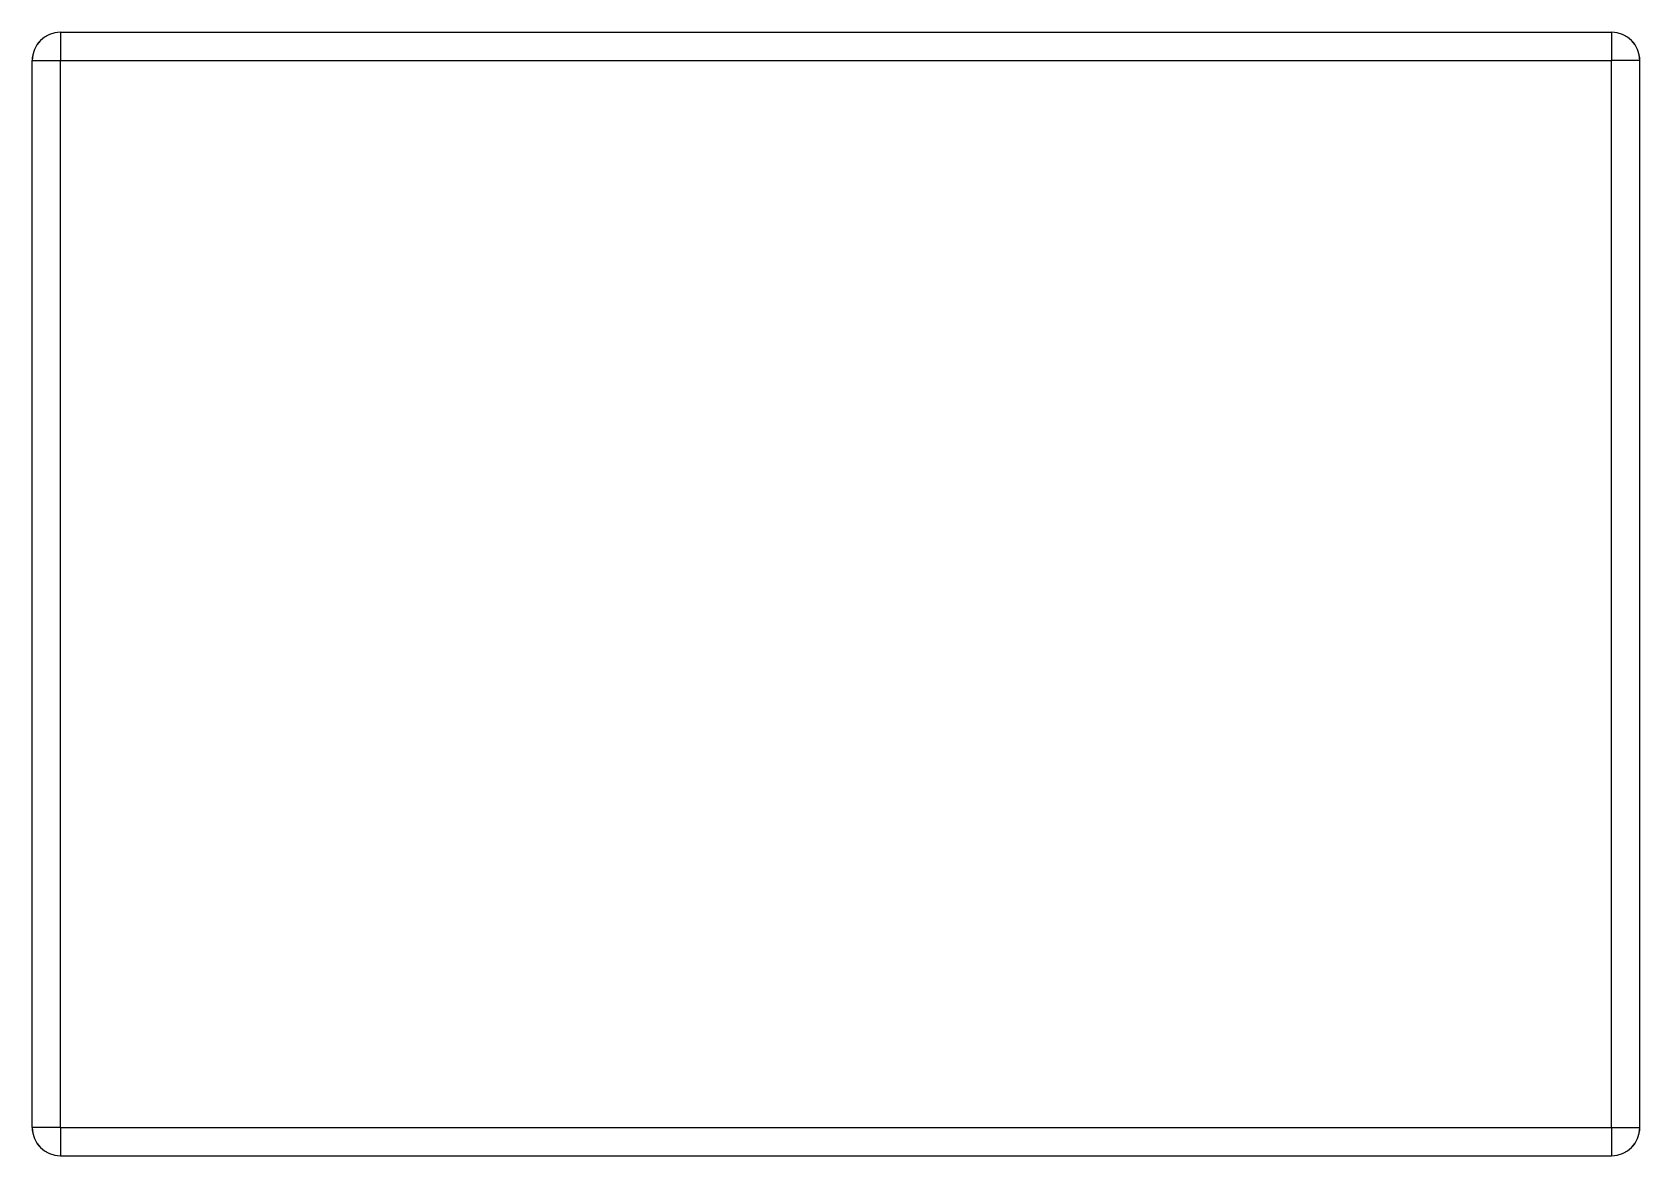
# Model space of a CAD drawing. Header units: millimetres. Extents: x -85 to 85, y -59 to 59.
import ezdxf

# ---------------------------------------------------------------- set-up
doc = ezdxf.new("R2010")
doc.units = ezdxf.units.MM
doc.linetypes.add('ACAD_ISO02W100', pattern=[15, 12, -3])
doc.layers.add('HIDDEN', color=7, linetype='ACAD_ISO02W100', lineweight=13)
doc.layers.add('VISIBLE', color=7, linetype='Continuous', lineweight=25)

msp = doc.modelspace()

# ---------------------------------------------------------------- linework, layer by layer
at = {"layer": 'HIDDEN'}
for p, q in [((-82, 59.4), (82, 59.4)), ((-85, -56.4), (-85, 56.4)), ((-82, -56.4), (-82, 56.4)), ((-82, 56.4), (82, 56.4)), ((82, -56.4), (82, 56.4)), ((85, -56.4), (85, 56.4)), ((-82, -56.4), (82, -56.4)), ((-82, -59.4), (82, -59.4))]:
    msp.add_line(p, q, dxfattribs=at)
for centre, start, end in [((-82, 56.4), 90, 180), ((-82, 56.4), 90, 180), ((82, 56.4), 0, 90), ((82, 56.4), 0, 90), ((-82, -56.4), 180, 270), ((-82, -56.4), 180, 270), ((82, -56.4), -90, 0), ((82, -56.4), -90, 0)]:
    msp.add_arc(centre, 3, start, end, dxfattribs=at)
for points in [[(-82, 56.4), (-82, 56.74), (-82, 57.07), (-82, 57.23), (-82, 57.39), (-82, 57.55), (-82, 57.7), (-82, 57.85), (-82, 58), (-82, 58.13), (-82, 58.27), (-82, 58.4), (-82, 58.52), (-82, 58.63), (-82, 58.75), (-82, 58.84), (-82, 58.94), (-82, 59.02), (-82, 59.1), (-82, 59.17), (-82, 59.23), (-82, 59.28), (-82, 59.32), (-82, 59.35), (-82, 59.38), (-82, 59.39), (-82, 59.4)], [(82, 56.4), (82, 56.74), (82, 57.07), (82, 57.23), (82, 57.39), (82, 57.55), (82, 57.7), (82, 57.85), (82, 58), (82, 58.13), (82, 58.27), (82, 58.4), (82, 58.52), (82, 58.63), (82, 58.75), (82, 58.84), (82, 58.94), (82, 59.02), (82, 59.1), (82, 59.17), (82, 59.23), (82, 59.28), (82, 59.32), (82, 59.35), (82, 59.38), (82, 59.39), (82, 59.4)], [(-82, 56.4), (-82.34, 56.4), (-82.67, 56.4), (-82.83, 56.4), (-82.99, 56.4), (-83.15, 56.4), (-83.3, 56.4), (-83.45, 56.4), (-83.6, 56.4), (-83.73, 56.4), (-83.87, 56.4), (-84, 56.4), (-84.12, 56.4), (-84.23, 56.4), (-84.35, 56.4), (-84.44, 56.4), (-84.54, 56.4), (-84.62, 56.4), (-84.7, 56.4), (-84.77, 56.4), (-84.83, 56.4), (-84.88, 56.4), (-84.92, 56.4), (-84.95, 56.4), (-84.98, 56.4), (-84.99, 56.4), (-85, 56.4)], [(82, 56.4), (82.34, 56.4), (82.67, 56.4), (82.83, 56.4), (82.99, 56.4), (83.15, 56.4), (83.3, 56.4), (83.45, 56.4), (83.6, 56.4), (83.73, 56.4), (83.87, 56.4), (84, 56.4), (84.12, 56.4), (84.23, 56.4), (84.35, 56.4), (84.44, 56.4), (84.54, 56.4), (84.62, 56.4), (84.7, 56.4), (84.77, 56.4), (84.83, 56.4), (84.88, 56.4), (84.92, 56.4), (84.95, 56.4), (84.98, 56.4), (84.99, 56.4), (85, 56.4)], [(-82, -56.4), (-82.34, -56.4), (-82.67, -56.4), (-82.83, -56.4), (-82.99, -56.4), (-83.15, -56.4), (-83.3, -56.4), (-83.45, -56.4), (-83.6, -56.4), (-83.73, -56.4), (-83.87, -56.4), (-84, -56.4), (-84.12, -56.4), (-84.23, -56.4), (-84.35, -56.4), (-84.44, -56.4), (-84.54, -56.4), (-84.62, -56.4), (-84.7, -56.4), (-84.77, -56.4), (-84.83, -56.4), (-84.88, -56.4), (-84.92, -56.4), (-84.95, -56.4), (-84.98, -56.4), (-84.99, -56.4), (-85, -56.4)], [(-82, -56.4), (-82, -56.74), (-82, -57.07), (-82, -57.23), (-82, -57.39), (-82, -57.55), (-82, -57.7), (-82, -57.85), (-82, -58), (-82, -58.13), (-82, -58.27), (-82, -58.4), (-82, -58.52), (-82, -58.63), (-82, -58.75), (-82, -58.84), (-82, -58.94), (-82, -59.02), (-82, -59.1), (-82, -59.17), (-82, -59.23), (-82, -59.28), (-82, -59.32), (-82, -59.35), (-82, -59.38), (-82, -59.39), (-82, -59.4)], [(82, -56.4), (82, -56.74), (82, -57.07), (82, -57.23), (82, -57.39), (82, -57.55), (82, -57.7), (82, -57.85), (82, -58), (82, -58.13), (82, -58.27), (82, -58.4), (82, -58.52), (82, -58.63), (82, -58.75), (82, -58.84), (82, -58.94), (82, -59.02), (82, -59.1), (82, -59.17), (82, -59.23), (82, -59.28), (82, -59.32), (82, -59.35), (82, -59.38), (82, -59.39), (82, -59.4)], [(82, -56.4), (82.34, -56.4), (82.67, -56.4), (82.83, -56.4), (82.99, -56.4), (83.15, -56.4), (83.3, -56.4), (83.45, -56.4), (83.6, -56.4), (83.73, -56.4), (83.87, -56.4), (84, -56.4), (84.12, -56.4), (84.23, -56.4), (84.35, -56.4), (84.44, -56.4), (84.54, -56.4), (84.62, -56.4), (84.7, -56.4), (84.77, -56.4), (84.83, -56.4), (84.88, -56.4), (84.92, -56.4), (84.95, -56.4), (84.98, -56.4), (84.99, -56.4), (85, -56.4)]]:
    msp.add_open_spline(points, degree=2, knots=[0, 0, 0, 0.142857, 0.142857, 0.214286, 0.214286, 0.285714, 0.285714, 0.357143, 0.357143, 0.428571, 0.428571, 0.5, 0.5, 0.571429, 0.571429, 0.642857, 0.642857, 0.714286, 0.714286, 0.785714, 0.785714, 0.857143, 0.857143, 0.928571, 0.928571, 1, 1, 1], dxfattribs=at)
at = {"layer": 'VISIBLE'}
for p, q in [((-82, 59.4), (82, 59.4)), ((-85, -56.4), (-85, 56.4)), ((-82, -56.4), (-82, 56.4)), ((-82, 56.4), (82, 56.4)), ((82, -56.4), (82, 56.4)), ((85, -56.4), (85, 56.4)), ((-82, -56.4), (82, -56.4)), ((-82, -59.4), (82, -59.4))]:
    msp.add_line(p, q, dxfattribs=at)
for centre, start, end in [((-82, 56.4), 450, 540), ((-82, 56.4), 450, 540), ((82, 56.4), -360, -270), ((82, 56.4), -360, -270), ((-82, -56.4), 180, 270), ((-82, -56.4), 180, 270), ((82, -56.4), -90, 0), ((82, -56.4), -90, 0)]:
    msp.add_arc(centre, 3, start, end, dxfattribs=at)
for points, knots in [([(-82, 59.4), (-82, 59.39), (-82, 59.38), (-82, 59.35), (-82, 59.32), (-82, 59.28), (-82, 59.23), (-82, 59.17), (-82, 59.1), (-82, 59.02), (-82, 58.94), (-82, 58.84), (-82, 58.75), (-82, 58.63), (-82, 58.52), (-82, 58.4), (-82, 58.27), (-82, 58.13), (-82, 58), (-82, 57.85), (-82, 57.7), (-82, 57.55), (-82, 57.39), (-82, 57.23), (-82, 57.07), (-82, 56.74), (-82, 56.4)], [0, 0, 0, 0.071429, 0.071429, 0.142857, 0.142857, 0.214286, 0.214286, 0.285714, 0.285714, 0.357143, 0.357143, 0.428571, 0.428571, 0.5, 0.5, 0.571429, 0.571429, 0.642857, 0.642857, 0.714286, 0.714286, 0.785714, 0.785714, 0.857143, 0.857143, 1, 1, 1]), ([(82, 59.4), (82, 59.39), (82, 59.38), (82, 59.35), (82, 59.32), (82, 59.28), (82, 59.23), (82, 59.17), (82, 59.1), (82, 59.02), (82, 58.94), (82, 58.84), (82, 58.75), (82, 58.63), (82, 58.52), (82, 58.4), (82, 58.27), (82, 58.13), (82, 58), (82, 57.85), (82, 57.7), (82, 57.55), (82, 57.39), (82, 57.23), (82, 57.07), (82, 56.74), (82, 56.4)], [0, 0, 0, 0.071429, 0.071429, 0.142857, 0.142857, 0.214286, 0.214286, 0.285714, 0.285714, 0.357143, 0.357143, 0.428571, 0.428571, 0.5, 0.5, 0.571429, 0.571429, 0.642857, 0.642857, 0.714286, 0.714286, 0.785714, 0.785714, 0.857143, 0.857143, 1, 1, 1]), ([(-85, 56.4), (-84.99, 56.4), (-84.98, 56.4), (-84.95, 56.4), (-84.92, 56.4), (-84.88, 56.4), (-84.83, 56.4), (-84.77, 56.4), (-84.7, 56.4), (-84.62, 56.4), (-84.54, 56.4), (-84.44, 56.4), (-84.35, 56.4), (-84.23, 56.4), (-84.12, 56.4), (-84, 56.4), (-83.87, 56.4), (-83.73, 56.4), (-83.6, 56.4), (-83.45, 56.4), (-83.3, 56.4), (-83.15, 56.4), (-82.99, 56.4), (-82.83, 56.4), (-82.67, 56.4), (-82.34, 56.4), (-82, 56.4)], [0, 0, 0, 0.1122, 0.1122, 0.224399, 0.224399, 0.336599, 0.336599, 0.448799, 0.448799, 0.560999, 0.560999, 0.673198, 0.673198, 0.785398, 0.785398, 0.897598, 0.897598, 1.009798, 1.009798, 1.121997, 1.121997, 1.234197, 1.234197, 1.346397, 1.346397, 1.570796, 1.570796, 1.570796]), ([(85, 56.4), (84.99, 56.4), (84.98, 56.4), (84.95, 56.4), (84.92, 56.4), (84.88, 56.4), (84.83, 56.4), (84.77, 56.4), (84.7, 56.4), (84.62, 56.4), (84.54, 56.4), (84.44, 56.4), (84.35, 56.4), (84.23, 56.4), (84.12, 56.4), (84, 56.4), (83.87, 56.4), (83.73, 56.4), (83.6, 56.4), (83.45, 56.4), (83.3, 56.4), (83.15, 56.4), (82.99, 56.4), (82.83, 56.4), (82.67, 56.4), (82.34, 56.4), (82, 56.4)], [0, 0, 0, 0.1122, 0.1122, 0.224399, 0.224399, 0.336599, 0.336599, 0.448799, 0.448799, 0.560999, 0.560999, 0.673198, 0.673198, 0.785398, 0.785398, 0.897598, 0.897598, 1.009798, 1.009798, 1.121997, 1.121997, 1.234197, 1.234197, 1.346397, 1.346397, 1.570796, 1.570796, 1.570796]), ([(-82, -56.4), (-82.34, -56.4), (-82.67, -56.4), (-82.83, -56.4), (-82.99, -56.4), (-83.15, -56.4), (-83.3, -56.4), (-83.45, -56.4), (-83.6, -56.4), (-83.73, -56.4), (-83.87, -56.4), (-84, -56.4), (-84.12, -56.4), (-84.23, -56.4), (-84.35, -56.4), (-84.44, -56.4), (-84.54, -56.4), (-84.62, -56.4), (-84.7, -56.4), (-84.77, -56.4), (-84.83, -56.4), (-84.88, -56.4), (-84.92, -56.4), (-84.95, -56.4), (-84.98, -56.4), (-84.99, -56.4), (-85, -56.4)], [0, 0, 0, 0.142857, 0.142857, 0.214286, 0.214286, 0.285714, 0.285714, 0.357143, 0.357143, 0.428571, 0.428571, 0.5, 0.5, 0.571429, 0.571429, 0.642857, 0.642857, 0.714286, 0.714286, 0.785714, 0.785714, 0.857143, 0.857143, 0.928571, 0.928571, 1, 1, 1]), ([(-82, -56.4), (-82, -56.74), (-82, -57.07), (-82, -57.23), (-82, -57.39), (-82, -57.55), (-82, -57.7), (-82, -57.85), (-82, -58), (-82, -58.13), (-82, -58.27), (-82, -58.4), (-82, -58.52), (-82, -58.63), (-82, -58.75), (-82, -58.84), (-82, -58.94), (-82, -59.02), (-82, -59.1), (-82, -59.17), (-82, -59.23), (-82, -59.28), (-82, -59.32), (-82, -59.35), (-82, -59.38), (-82, -59.39), (-82, -59.4)], [0, 0, 0, 0.142857, 0.142857, 0.214286, 0.214286, 0.285714, 0.285714, 0.357143, 0.357143, 0.428571, 0.428571, 0.5, 0.5, 0.571429, 0.571429, 0.642857, 0.642857, 0.714286, 0.714286, 0.785714, 0.785714, 0.857143, 0.857143, 0.928571, 0.928571, 1, 1, 1]), ([(82, -56.4), (82, -56.74), (82, -57.07), (82, -57.23), (82, -57.39), (82, -57.55), (82, -57.7), (82, -57.85), (82, -58), (82, -58.13), (82, -58.27), (82, -58.4), (82, -58.52), (82, -58.63), (82, -58.75), (82, -58.84), (82, -58.94), (82, -59.02), (82, -59.1), (82, -59.17), (82, -59.23), (82, -59.28), (82, -59.32), (82, -59.35), (82, -59.38), (82, -59.39), (82, -59.4)], [0, 0, 0, 0.142857, 0.142857, 0.214286, 0.214286, 0.285714, 0.285714, 0.357143, 0.357143, 0.428571, 0.428571, 0.5, 0.5, 0.571429, 0.571429, 0.642857, 0.642857, 0.714286, 0.714286, 0.785714, 0.785714, 0.857143, 0.857143, 0.928571, 0.928571, 1, 1, 1]), ([(82, -56.4), (82.34, -56.4), (82.67, -56.4), (82.83, -56.4), (82.99, -56.4), (83.15, -56.4), (83.3, -56.4), (83.45, -56.4), (83.6, -56.4), (83.73, -56.4), (83.87, -56.4), (84, -56.4), (84.12, -56.4), (84.23, -56.4), (84.35, -56.4), (84.44, -56.4), (84.54, -56.4), (84.62, -56.4), (84.7, -56.4), (84.77, -56.4), (84.83, -56.4), (84.88, -56.4), (84.92, -56.4), (84.95, -56.4), (84.98, -56.4), (84.99, -56.4), (85, -56.4)], [0, 0, 0, 0.142857, 0.142857, 0.214286, 0.214286, 0.285714, 0.285714, 0.357143, 0.357143, 0.428571, 0.428571, 0.5, 0.5, 0.571429, 0.571429, 0.642857, 0.642857, 0.714286, 0.714286, 0.785714, 0.785714, 0.857143, 0.857143, 0.928571, 0.928571, 1, 1, 1])]:
    msp.add_open_spline(points, degree=2, knots=knots, dxfattribs=at)

doc.saveas('drawing.dxf')
